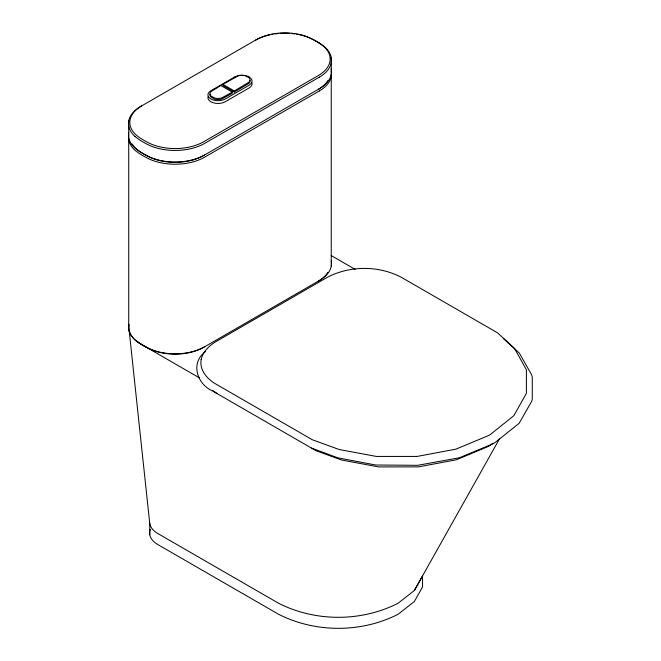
<?xml version="1.0" encoding="UTF-8"?>
<svg xmlns="http://www.w3.org/2000/svg" width="661" height="661" viewBox="0 0 661 661"><rect width="100%" height="100%" fill="white"/><g stroke="black" fill="none" stroke-linecap="round" stroke-linejoin="round"><path stroke-width="0.99" d="M129.118 324.84A40.503 23.383 0 0 0 129.118 330.07L149.783 523.842A28.349 16.368 0 0 0 157.913 533.584L278.529 603.229C315.437 622.001 361.237 622.001 398.145 603.229L414.364 590.48L499.625 438.615M414.364 590.48L422.544 575.946M205.546 351.578C190.261 362.55 196.705 383.801 212.189 390.758L316.107 450.752L341.539 460.006L378.522 466.897L418.438 466.897L456.396 459.775L487.884 446.621A15.343 8.857 0 0 0 490.33 445.208L492.718 443.316M234.787 76.94L210.867 90.747A10.089 5.825 0 0 0 210.867 98.985L210.917 99.018A10.089 5.825 0 0 0 225.186 99.018L249.106 85.211A10.089 5.825 0 0 0 249.106 76.965L249.057 76.94M222.889 84.36L238.266 75.825A8.039 4.644 0 0 1 245.619 75.85L249.131 77.874A8.039 4.644 0 0 1 249.131 82.096L234.341 90.97L222.889 84.36L222.889 85.459L234.341 92.077L249.131 83.195A8.039 4.644 0 0 0 249.908 80.361M232.308 92.143L221.708 97.927A8.039 4.644 0 0 1 214.404 97.927L210.842 95.87A8.039 4.644 0 0 1 210.842 91.656L220.857 85.533L232.308 92.143L232.308 93.251L221.708 99.034A8.039 4.644 0 0 1 214.404 99.034L210.842 96.977A8.039 4.644 0 0 1 210.066 94.143M319.296 77.197L204.637 143.396A41.8 24.135 0 0 1 145.56 143.396A72.231 41.701 0 0 1 134.877 136.381M319.296 88.772L203.737 155.492A40.503 23.383 0 0 1 146.453 155.492A70.537 40.726 0 0 1 141.685 152.741A40.503 23.383 0 0 1 132.093 143.924M319.296 90.978L204.637 157.178A41.8 24.135 0 0 1 145.56 157.169A72.231 41.701 0 0 1 134.877 150.163A41.8 24.135 0 0 1 128.73 134.596M319.296 280.578L203.737 347.298A40.503 23.383 0 0 1 146.453 347.298A70.537 40.726 0 0 1 141.685 344.538A40.503 23.383 0 0 1 136.026 340.448M311.471 448.075L337.878 457.85L375.655 464.997L417.645 465.327L459.469 457.743L492.065 444.175A22.094 12.757 0 0 0 495.634 442.118L519.141 423.296L531.7 401.26L532.279 399.145L532.279 377.018L531.7 374.903L519.323 353.098L503.269 338.407M331.202 255.543L355.164 269.374M199.308 377.811L140.727 343.993A40.503 23.383 0 0 1 129.316 330.938M217.097 393.592L212.553 390.345M422.544 575.772L422.544 586.976L414.364 601.502L398.145 614.251C361.237 633.023 315.437 633.023 278.529 614.251L157.913 544.614A28.349 16.368 0 0 1 150.32 529.395M331.244 57.441L331.244 266.226M234.341 90.97L234.341 92.077M149.783 523.19L149.783 534.873M128.721 120.823L128.721 329.608M251.932 82.931A10.089 5.825 0 0 1 249.106 87.963L225.186 101.769A10.089 5.825 0 0 1 210.917 101.769A10.089 5.825 0 0 1 208.041 96.713M234.829 76.965A10.089 5.825 0 0 1 249.106 76.965M141.685 105.892A40.503 23.383 0 0 0 141.685 138.959A70.537 40.726 0 0 0 146.453 141.718A40.503 23.383 0 0 0 203.737 141.718L318.288 75.577A40.503 23.383 0 0 0 323.948 46.601A70.537 40.726 0 0 0 306.423 36.487A40.503 23.383 0 0 0 256.237 39.751L140.677 106.471A41.8 24.135 0 0 0 134.885 136.381M319.288 43.097A41.8 24.135 0 0 1 319.288 77.197M319.296 43.089A72.231 41.701 0 0 0 307.15 36.925A41.8 24.135 0 0 0 299.673 34.785M255.344 40.28A41.8 24.135 0 0 1 270.076 34.785M271.051 34.579A41.8 24.135 0 0 1 273.034 34.215M275.05 33.901A41.8 24.135 0 0 1 278.132 33.537M280.19 33.372A41.8 24.135 0 0 1 289.568 33.372M291.625 33.537A41.8 24.135 0 0 1 294.699 33.901M296.723 34.215A41.8 24.135 0 0 1 298.698 34.579M327.881 80.543A40.503 23.383 0 0 1 323.948 85.261M323.237 85.889A40.503 23.383 0 0 1 318.288 89.359M204.629 154.971A41.8 24.135 0 0 1 145.56 154.971A72.231 41.701 0 0 1 134.877 147.957A41.8 24.135 0 0 1 128.73 132.398M331.244 69.017A41.8 24.135 0 0 1 319.288 88.772M331.244 71.214A41.8 24.135 0 0 1 319.288 90.97M327.881 272.349A40.503 23.383 0 0 1 318.288 281.156M204.629 346.769A41.8 24.135 0 0 1 145.56 346.769A72.231 41.701 0 0 1 134.877 339.762A41.8 24.135 0 0 1 128.73 324.196M331.244 260.814A41.8 24.135 0 0 1 319.288 280.57M201.167 359.477C199.192 370.143 207.422 379.307 216.064 384.173L312.364 439.772L339.308 449.554L376.373 456.429L417.149 456.429L455.925 449.15L487.545 435.987A21.433 12.369 0 0 0 491.007 433.988L513.804 415.736L526.404 393.345L526.404 369.805L514.506 348.405L497.559 332.847L401.26 277.256C378.67 265.466 350.033 265.466 327.443 277.256L216.064 341.555C209.289 345.587 202.935 351.487 201.167 359.477"/></g></svg>
